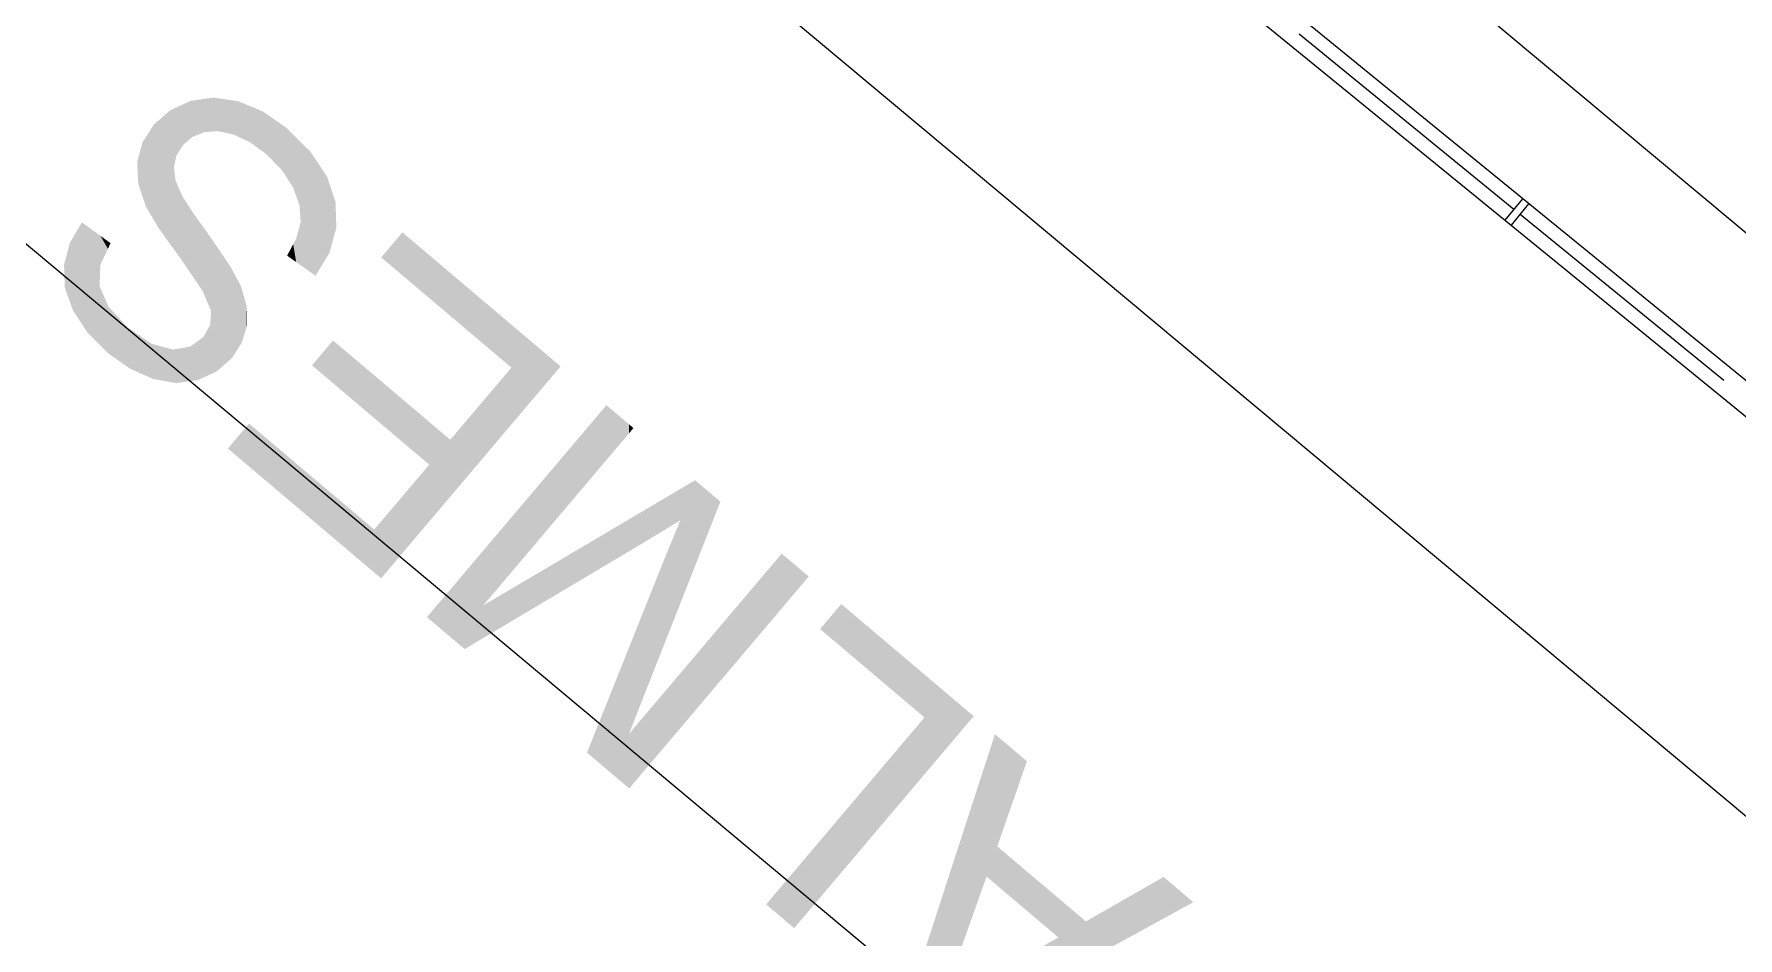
# Model space of a CAD drawing. Header units: inches. Extents: x 0.0008 to 0.0144, y 0.0003 to 0.0113.
# Drawn here: x 0.0115767 to 0.0118786, y 0.0056541 to 0.0058143 of the extents above; entities that cross this region are included whole.
import ezdxf

# ---------------------------------------------------------------- set-up
doc = ezdxf.new("R2010")
doc.units = ezdxf.units.IN
doc.header["$MEASUREMENT"] = 0
doc.linetypes.add('STRICHPUNKT', pattern=[25.4, 12.7, -6.35, 0, -6.35])
doc.layers.add('Standard', color=7, linetype='Continuous')

# ---------------------------------------------------------------- blocks, each defined once
blk = doc.blocks.new('*U515')
at = {"color": 7, "linetype": 'ByBlock'}
for points in [[(0.2983723, 0.1438591), (0.2983347, 0.144416), (0.2983723, 0.1445318)], [(0.2983723, 0.1438591), (0.2983723, 0.1445318), (0.2983827, 0.1438503)], [(0.2983347, 0.143891), (0.2983163, 0.1443594), (0.2983347, 0.144416)], [(0.2983347, 0.143891), (0.2983347, 0.144416), (0.2983723, 0.1438591)], [(0.2983163, 0.1438395), (0.2982105, 0.1440336), (0.2983163, 0.1443594)], [(0.2982105, 0.1435425), (0.2981577, 0.1438712), (0.2982105, 0.1440336)], [(0.2982105, 0.1435425), (0.2982105, 0.1440336), (0.2982105, 0.1440336)], [(0.2983827, 0.1438503), (0.2983827, 0.144027), (0.2985162, 0.1437373)], [(0.2981577, 0.1433996), (0.2981107, 0.1437265), (0.2981577, 0.1438712)], [(0.2985162, 0.1437373), (0.2985162, 0.1439139), (0.2986581, 0.1436171)], [(0.299131, 0.1437023), (0.2987816, 0.1436892), (0.299131, 0.1438893)], [(0.2981107, 0.143143), (0.2980909, 0.1436656), (0.2981107, 0.1437265)], [(0.2987816, 0.1435108), (0.2987816, 0.1436892), (0.299131, 0.1437023)], [(0.2980909, 0.1431321), (0.297955, 0.1432473), (0.2980909, 0.1436656)], [(0.2986581, 0.1434431), (0.2985162, 0.1435378), (0.2986581, 0.1436171)], [(0.2985162, 0.1433653), (0.2983827, 0.1434632), (0.2985162, 0.1435378)], [(0.2983827, 0.1432921), (0.2983723, 0.1434574), (0.2983827, 0.1434632)], [(0.2983163, 0.1432557), (0.2982105, 0.1433604), (0.2983163, 0.1434261)], [(0.2983347, 0.1432658), (0.2983163, 0.1434261), (0.2983347, 0.1434363)], [(0.2983723, 0.1432864), (0.2983347, 0.1434363), (0.2983723, 0.1434574)], [(0.2981577, 0.1431688), (0.2981107, 0.1432874), (0.2981577, 0.1433218)], [(0.2982105, 0.1431977), (0.2981577, 0.1433218), (0.2982105, 0.1433604)], [(0.2982105, 0.1431977), (0.2982105, 0.1433604), (0.2982105, 0.1433604)]]:
    blk.add_solid(points, dxfattribs=at)
at = {"color": 7, "linetype": 'ByBlock', "extrusion": (0, 0, -1)}
for points in [[(-0.2983827, 0.1438503), (-0.2983723, 0.1445318), (-0.2983827, 0.144523)], [(-0.2983827, 0.144027), (-0.2983827, 0.144523), (-0.2985162, 0.14441)], [(-0.2983163, 0.1438395), (-0.2983163, 0.1443594), (-0.2983347, 0.143891)], [(-0.2982105, 0.1435425), (-0.2982105, 0.1440336), (-0.2982105, 0.1435425)], [(-0.2982105, 0.1435425), (-0.2982105, 0.1440336), (-0.2983163, 0.1438395)], [(-0.2985162, 0.1437373), (-0.2983827, 0.144027), (-0.2985162, 0.1439139)], [(-0.2981577, 0.1433996), (-0.2981577, 0.1438712), (-0.2982105, 0.1435425)], [(-0.2986581, 0.1436171), (-0.2985162, 0.1439139), (-0.2986581, 0.1437938)], [(-0.299131, 0.1437023), (-0.299131, 0.1438893), (-0.299265, 0.1437758)], [(-0.2986581, 0.1434431), (-0.2986581, 0.1437938), (-0.2987816, 0.1435108)], [(-0.2987816, 0.1435108), (-0.2986581, 0.1437938), (-0.2987816, 0.1436892)], [(-0.2981107, 0.1432874), (-0.2981107, 0.1437265), (-0.2981577, 0.1433996)], [(-0.2980909, 0.1431321), (-0.2980909, 0.1436656), (-0.2981107, 0.143143)], [(-0.2985162, 0.1433653), (-0.2985162, 0.1435378), (-0.2986581, 0.1434431)], [(-0.2983827, 0.1432921), (-0.2983827, 0.1434632), (-0.2985162, 0.1433653)], [(-0.2983163, 0.1432557), (-0.2983163, 0.1434261), (-0.2983347, 0.1432658)], [(-0.2983347, 0.1432658), (-0.2983347, 0.1434363), (-0.2983723, 0.1432864)], [(-0.2983723, 0.1432864), (-0.2983723, 0.1434574), (-0.2983827, 0.1432921)], [(-0.2981577, 0.1431688), (-0.2981577, 0.1433218), (-0.2982105, 0.1431977)], [(-0.2982105, 0.1431977), (-0.2982105, 0.1433604), (-0.2982105, 0.1431977)], [(-0.2982105, 0.1431977), (-0.2982105, 0.1433604), (-0.2983163, 0.1432557)], [(-0.2981107, 0.143143), (-0.2981107, 0.1432874), (-0.2981577, 0.1431688)]]:
    blk.add_solid(points, dxfattribs=at)
blk = doc.blocks.new('*U516')
at = {"color": 7, "linetype": 'ByBlock'}
for points in [[(0.2976807, 0.1449243), (0.2975853, 0.145005), (0.2976807, 0.1451176)], [(0.2976807, 0.1449243), (0.2976807, 0.1451176), (0.2980551, 0.1446072)], [(0.2976807, 0.1439091), (0.2976807, 0.144165), (0.2980551, 0.1443512)], [(0.2976807, 0.1439091), (0.2975853, 0.1440525), (0.2976807, 0.144165)], [(0.2975853, 0.1437965), (0.2974688, 0.1439149), (0.2975853, 0.1440525)], [(0.2974688, 0.1436589), (0.2973426, 0.1437659), (0.2974688, 0.1439149)]]:
    blk.add_solid(points, dxfattribs=at)
at = {"color": 7, "linetype": 'ByBlock', "extrusion": (0, 0, -1)}
for points in [[(-0.2980551, 0.1446072), (-0.2976807, 0.1451176), (-0.2980551, 0.1448005)], [(-0.2980551, 0.1443512), (-0.2980551, 0.1448005), (-0.2982767, 0.1446128)], [(-0.2980551, 0.1443512), (-0.2976807, 0.144165), (-0.2980551, 0.1446072)], [(-0.2975853, 0.1437965), (-0.2975853, 0.1440525), (-0.2976807, 0.1439091)], [(-0.2974688, 0.1436589), (-0.2974688, 0.1439149), (-0.2975853, 0.1437965)]]:
    blk.add_solid(points, dxfattribs=at)
blk = doc.blocks.new('*U517')
at = {"color": 7, "linetype": 'ByBlock'}
for points in [[(0.296624, 0.1457659), (0.2965365, 0.1459092), (0.296624, 0.1460125)], [(0.2960694, 0.1451111), (0.2960694, 0.1453577), (0.2965365, 0.1456626)], [(0.296926, 0.1454759), (0.2968827, 0.1455918), (0.296926, 0.1456174)], [(0.2969566, 0.1454949), (0.296926, 0.1456174), (0.2969566, 0.1456355)], [(0.2970229, 0.1452892), (0.2969566, 0.1456355), (0.2970229, 0.1456747)], [(0.2968813, 0.1454482), (0.2967765, 0.1455291), (0.2968813, 0.145591)], [(0.2968827, 0.1454491), (0.2968813, 0.145591), (0.2968827, 0.1455918)], [(0.2967249, 0.1453544), (0.296624, 0.1454389), (0.2967249, 0.1454986)], [(0.2967265, 0.1453553), (0.2967249, 0.1454986), (0.2967265, 0.1454995)], [(0.2967456, 0.1453667), (0.2967265, 0.1454995), (0.2967456, 0.1455108)], [(0.2967765, 0.1453851), (0.2967456, 0.1455108), (0.2967765, 0.1455291)], [(0.2969566, 0.1451209), (0.296926, 0.1454204), (0.2969566, 0.1454949)], [(0.2965365, 0.1452423), (0.2960694, 0.1451111), (0.2965365, 0.1453872)], [(0.296624, 0.1452944), (0.2965365, 0.1453872), (0.296624, 0.1454389)], [(0.296926, 0.1450431), (0.2968827, 0.1453151), (0.296926, 0.1454204)], [(0.2960694, 0.1449645), (0.2959859, 0.1452591), (0.2960694, 0.1453577)], [(0.2968813, 0.1449295), (0.2967765, 0.1450494), (0.2968813, 0.1453115)], [(0.2968827, 0.1449331), (0.2968813, 0.1453115), (0.2968827, 0.1453151)], [(0.2959859, 0.1449148), (0.2958161, 0.1450586), (0.2959859, 0.1452591)], [(0.2960694, 0.1449645), (0.2960694, 0.1451111), (0.2965365, 0.1452423)], [(0.2971367, 0.1447721), (0.2971367, 0.1450187), (0.2974127, 0.1450979)], [(0.2967765, 0.1446635), (0.2967456, 0.144972), (0.2967765, 0.1450494)], [(0.2971367, 0.1447721), (0.2970229, 0.1448843), (0.2971367, 0.1450187)], [(0.2967249, 0.144289), (0.296624, 0.1446676), (0.2967249, 0.1449203)], [(0.2967265, 0.1445363), (0.2967249, 0.1449203), (0.2967265, 0.1449241)], [(0.2967456, 0.144585), (0.2967265, 0.1449241), (0.2967456, 0.144972)], [(0.2970229, 0.1446377), (0.2969566, 0.144806), (0.2970229, 0.1448843)], [(0.296926, 0.1445233), (0.2968827, 0.1447187), (0.296926, 0.1447699)], [(0.2969566, 0.1445594), (0.296926, 0.1447699), (0.2969566, 0.144806)], [(0.2968813, 0.1444705), (0.2967765, 0.1445934), (0.2968813, 0.1447171)], [(0.2968827, 0.1444721), (0.2968813, 0.1447171), (0.2968827, 0.1447187)], [(0.296624, 0.1443745), (0.2965365, 0.1444486), (0.296624, 0.1446676)], [(0.296624, 0.1443745), (0.296624, 0.1446676), (0.2967249, 0.144289)], [(0.2967265, 0.1442877), (0.2967249, 0.1445325), (0.2967265, 0.1445343)], [(0.2967456, 0.1443103), (0.2967265, 0.1445343), (0.2967456, 0.1445569)], [(0.2967765, 0.1443468), (0.2967456, 0.1445569), (0.2967765, 0.1445934)], [(0.2967249, 0.144289), (0.2967249, 0.1445325), (0.2967265, 0.1442877)]]:
    blk.add_solid(points, dxfattribs=at)
at = {"color": 7, "linetype": 'ByBlock', "extrusion": (0, 0, -1)}
for points in [[(-0.296624, 0.1457659), (-0.296624, 0.1460125), (-0.2967249, 0.1458851)], [(-0.2967249, 0.1458851), (-0.296624, 0.1460125), (-0.2967249, 0.145927)], [(-0.2967249, 0.1458851), (-0.2967249, 0.145927), (-0.2967265, 0.1458869)], [(-0.2967265, 0.1458869), (-0.2967249, 0.145927), (-0.2967265, 0.1459257)], [(-0.2967265, 0.1458869), (-0.2967265, 0.1459257), (-0.2967456, 0.1459095)], [(-0.2965365, 0.1456626), (-0.2960694, 0.1453577), (-0.2965365, 0.1459092)], [(-0.2965365, 0.1456626), (-0.2965365, 0.1459092), (-0.296624, 0.1457659)], [(-0.296926, 0.1454759), (-0.296926, 0.1456174), (-0.2969566, 0.1454949)], [(-0.2969566, 0.1451209), (-0.2969566, 0.1456355), (-0.2970229, 0.1452892)], [(-0.2970229, 0.1452892), (-0.2970229, 0.1456747), (-0.2971367, 0.1455783)], [(-0.2968813, 0.1454482), (-0.2968813, 0.145591), (-0.2968827, 0.1454491)], [(-0.2968827, 0.1454491), (-0.2968827, 0.1455918), (-0.296926, 0.1454759)], [(-0.2967249, 0.1453544), (-0.2967249, 0.1454986), (-0.2967265, 0.1453553)], [(-0.2967265, 0.1453553), (-0.2967265, 0.1454995), (-0.2967456, 0.1453667)], [(-0.2967456, 0.1453667), (-0.2967456, 0.1455108), (-0.2967765, 0.1453851)], [(-0.2967765, 0.1453851), (-0.2967765, 0.1455291), (-0.2968813, 0.1454482)], [(-0.2965365, 0.1452423), (-0.2965365, 0.1453872), (-0.296624, 0.1452944)], [(-0.296624, 0.1452944), (-0.296624, 0.1454389), (-0.2967249, 0.1453544)], [(-0.296926, 0.1450431), (-0.296926, 0.1454204), (-0.2969566, 0.1451209)], [(-0.2968813, 0.1449295), (-0.2968813, 0.1453115), (-0.2968827, 0.1449331)], [(-0.2968827, 0.1449331), (-0.2968827, 0.1453151), (-0.296926, 0.1450431)], [(-0.2974127, 0.1450979), (-0.2971367, 0.1450187), (-0.2974127, 0.1453446)], [(-0.2974127, 0.1450979), (-0.2974127, 0.1453446), (-0.2975343, 0.1452416)], [(-0.2959859, 0.1449148), (-0.2959859, 0.1452591), (-0.2960694, 0.1449645)], [(-0.2967765, 0.1446635), (-0.2967765, 0.1450494), (-0.2968813, 0.1449295)], [(-0.2967249, 0.1445325), (-0.2967249, 0.1449203), (-0.2967265, 0.1445363)], [(-0.2967265, 0.1445363), (-0.2967265, 0.1449241), (-0.2967456, 0.144585)], [(-0.2967456, 0.144585), (-0.2967456, 0.144972), (-0.2967765, 0.1446635)], [(-0.2970229, 0.1446377), (-0.2970229, 0.1448843), (-0.2971367, 0.1447721)], [(-0.296926, 0.1445233), (-0.296926, 0.1447699), (-0.2969566, 0.1445594)], [(-0.2969566, 0.1445594), (-0.2969566, 0.144806), (-0.2970229, 0.1446377)], [(-0.2968813, 0.1444705), (-0.2968813, 0.1447171), (-0.2968827, 0.1444721)], [(-0.2968827, 0.1444721), (-0.2968827, 0.1447187), (-0.296926, 0.1445233)], [(-0.2967265, 0.1442877), (-0.2967265, 0.1445343), (-0.2967456, 0.1443103)], [(-0.2967456, 0.1443103), (-0.2967456, 0.1445569), (-0.2967765, 0.1443468)], [(-0.2967765, 0.1443468), (-0.2967765, 0.1445934), (-0.2968813, 0.1444705)]]:
    blk.add_solid(points, dxfattribs=at)
blk = doc.blocks.new('*U518')
at = {"color": 7, "linetype": 'ByBlock'}
for points in [[(0.2957058, 0.1465968), (0.2956105, 0.1466775), (0.2957058, 0.1467901)], [(0.2957058, 0.1465968), (0.2957058, 0.1467901), (0.2958265, 0.1464946)], [(0.2958265, 0.1464946), (0.2958265, 0.1466879), (0.2959212, 0.1464144)], [(0.2959212, 0.1464144), (0.2959212, 0.1466077), (0.2961962, 0.1461815)], [(0.2953936, 0.1461116), (0.2952988, 0.1461918), (0.2953936, 0.1463038)], [(0.2953936, 0.1461116), (0.2953936, 0.1463038), (0.295579, 0.1459545)], [(0.295579, 0.1459545), (0.295579, 0.1461467), (0.2956099, 0.1459284)], [(0.2956099, 0.1459284), (0.2956099, 0.1461206), (0.2956105, 0.1459279)], [(0.2956105, 0.1459279), (0.2956105, 0.1461201), (0.2957058, 0.1458471)], [(0.2957058, 0.1458471), (0.2957058, 0.1460393), (0.2958265, 0.145745)], [(0.2950156, 0.1457366), (0.2949202, 0.1458174), (0.2950156, 0.1459299)], [(0.2950156, 0.1457366), (0.2950156, 0.1459299), (0.2952988, 0.1454968)], [(0.2959212, 0.1456009), (0.2959212, 0.1458569), (0.2961962, 0.1459256)], [(0.2952988, 0.1454968), (0.2952988, 0.14569), (0.2953936, 0.1454165)], [(0.2958265, 0.145489), (0.2957058, 0.1456025), (0.2958265, 0.145745)], [(0.2953936, 0.1454165), (0.2953936, 0.1456098), (0.295579, 0.1452595)], [(0.2957058, 0.1453466), (0.2956105, 0.14549), (0.2957058, 0.1456025)], [(0.2956099, 0.1452333), (0.295579, 0.1454528), (0.2956099, 0.1454892)], [(0.2956105, 0.145234), (0.2956099, 0.1454892), (0.2956105, 0.14549)], [(0.295579, 0.1452595), (0.295579, 0.1454528), (0.2956099, 0.1452333)]]:
    blk.add_solid(points, dxfattribs=at)
at = {"color": 7, "linetype": 'ByBlock', "extrusion": (0, 0, -1)}
for points in [[(-0.2958265, 0.1464946), (-0.2957058, 0.1467901), (-0.2958265, 0.1466879)], [(-0.2959212, 0.1464144), (-0.2958265, 0.1466879), (-0.2959212, 0.1466077)], [(-0.2961962, 0.1461815), (-0.2959212, 0.1466077), (-0.2961962, 0.1463748)], [(-0.2961962, 0.1459256), (-0.2961962, 0.1463748), (-0.2964177, 0.1461872)], [(-0.295579, 0.1459545), (-0.2953936, 0.1463038), (-0.295579, 0.1461467)], [(-0.2956099, 0.1459284), (-0.295579, 0.1461467), (-0.2956099, 0.1461206)], [(-0.2961962, 0.1459256), (-0.2959212, 0.1458569), (-0.2961962, 0.1461815)], [(-0.2956105, 0.1459279), (-0.2956099, 0.1461206), (-0.2956105, 0.1461201)], [(-0.2957058, 0.1458471), (-0.2956105, 0.1461201), (-0.2957058, 0.1460393)], [(-0.2958265, 0.145745), (-0.2957058, 0.1460393), (-0.2958265, 0.1459372)], [(-0.2952988, 0.1454968), (-0.2950156, 0.1459299), (-0.2952988, 0.14569)], [(-0.2958265, 0.145489), (-0.2958265, 0.1459372), (-0.2959212, 0.1456009)], [(-0.2959212, 0.1456009), (-0.2958265, 0.1459372), (-0.2959212, 0.1458569)], [(-0.2953936, 0.1454165), (-0.2952988, 0.14569), (-0.2953936, 0.1456098)], [(-0.295579, 0.1452595), (-0.2953936, 0.1456098), (-0.295579, 0.1454528)], [(-0.2957058, 0.1453466), (-0.2957058, 0.1456025), (-0.2958265, 0.145489)], [(-0.2956099, 0.1452333), (-0.2956099, 0.1454892), (-0.2956105, 0.145234)], [(-0.2956105, 0.145234), (-0.2956105, 0.14549), (-0.2957058, 0.1453466)]]:
    blk.add_solid(points, dxfattribs=at)
blk = doc.blocks.new('*U519')
at = {"color": 7, "linetype": 'ByBlock'}
for points in [[(0.2947509, 0.1472115), (0.2947176, 0.1473659), (0.2947509, 0.1473813)], [(0.2947523, 0.1472127), (0.2947509, 0.1473813), (0.2947523, 0.147382)], [(0.2947597, 0.1472192), (0.2947523, 0.147382), (0.2947597, 0.147383)], [(0.2947611, 0.1472198), (0.2947597, 0.147383), (0.2947611, 0.1473832)], [(0.2947839, 0.147229), (0.2947611, 0.1473832), (0.2947839, 0.1473864)], [(0.2948077, 0.1472387), (0.2947839, 0.1473864), (0.2948077, 0.1473898)], [(0.2948102, 0.1472397), (0.2948077, 0.1473898), (0.2948102, 0.1473901)], [(0.2948142, 0.1472413), (0.2948102, 0.1473901), (0.2948142, 0.1473907)], [(0.2948409, 0.1472432), (0.2948142, 0.1473907), (0.2948409, 0.1473945)], [(0.2948448, 0.1472435), (0.2948409, 0.1473945), (0.2948448, 0.147395)], [(0.294846, 0.1472436), (0.2948448, 0.147395), (0.294846, 0.1473952)], [(0.2948565, 0.1472443), (0.294846, 0.1473952), (0.2948565, 0.1473967)], [(0.2948761, 0.1472457), (0.2948761, 0.1473938), (0.2949316, 0.1472335)], [(0.2949316, 0.1472335), (0.2949316, 0.1473855), (0.294939, 0.1472319)], [(0.294939, 0.1472319), (0.294939, 0.1473845), (0.2949458, 0.1472304)], [(0.2949458, 0.1472304), (0.2949458, 0.1473834), (0.2949666, 0.1472206)], [(0.2949666, 0.1472206), (0.2949666, 0.1473804), (0.2949795, 0.1472146)], [(0.2949795, 0.1472146), (0.2949795, 0.1473751), (0.2949835, 0.1472127)], [(0.2949835, 0.1472127), (0.2949835, 0.1473734), (0.2950053, 0.1472025)], [(0.29461, 0.1468074), (0.294587, 0.1472751), (0.29461, 0.1472952)], [(0.2946609, 0.1467367), (0.29461, 0.1472952), (0.2946609, 0.1473398)], [(0.29461, 0.1468074), (0.29461, 0.1472952), (0.2946609, 0.1467367)], [(0.2946729, 0.1467201), (0.2946609, 0.1473398), (0.2946729, 0.1473453)], [(0.2946609, 0.1467367), (0.2946609, 0.1473398), (0.2946729, 0.1467201)], [(0.2946774, 0.1467138), (0.2946729, 0.1473453), (0.2946774, 0.1473474)], [(0.2946729, 0.1467201), (0.2946729, 0.1473453), (0.2946774, 0.1467138)], [(0.2946853, 0.1471212), (0.2946774, 0.1473474), (0.2946853, 0.1473511)], [(0.294687, 0.1471292), (0.2946853, 0.1473511), (0.294687, 0.1473518)], [(0.2946881, 0.1471347), (0.294687, 0.1473518), (0.2946881, 0.1473523)], [(0.2947127, 0.1471745), (0.2946881, 0.1473523), (0.2947127, 0.1473637)], [(0.2947154, 0.1471789), (0.2947127, 0.1473637), (0.2947154, 0.147365)], [(0.2947176, 0.1471823), (0.2947154, 0.147365), (0.2947176, 0.1473659)], [(0.2950053, 0.1472025), (0.2950053, 0.1473645), (0.2950067, 0.1472018)], [(0.2950067, 0.1472018), (0.2950067, 0.1473639), (0.2950195, 0.1471958)], [(0.2950195, 0.1471958), (0.2950195, 0.1473586), (0.295077, 0.1471543)], [(0.295077, 0.1471543), (0.295077, 0.147335), (0.2950915, 0.1471439)], [(0.2950915, 0.1471439), (0.2950915, 0.1473248), (0.2951628, 0.1470711)], [(0.2945523, 0.1469043), (0.2945356, 0.1471945), (0.2945523, 0.1472206)], [(0.2945774, 0.1468621), (0.2945523, 0.1472206), (0.2945774, 0.1472601)], [(0.2945523, 0.1469043), (0.2945523, 0.1472206), (0.2945774, 0.1468621)], [(0.2945831, 0.1468525), (0.2945774, 0.1472601), (0.2945831, 0.1472691)], [(0.2945774, 0.1468621), (0.2945774, 0.1472601), (0.2945831, 0.1468525)], [(0.294587, 0.146846), (0.2945831, 0.1472691), (0.294587, 0.1472751)], [(0.2945831, 0.1468525), (0.2945831, 0.1472691), (0.294587, 0.146846)], [(0.294587, 0.146846), (0.294587, 0.1472751), (0.29461, 0.1468074)], [(0.2951628, 0.1470711), (0.2951628, 0.147275), (0.2951815, 0.1470424)], [(0.2951815, 0.1470424), (0.2951815, 0.147262), (0.295187, 0.1470339)], [(0.295187, 0.1470339), (0.295187, 0.1472566), (0.2952142, 0.1469919)], [(0.2952142, 0.1469919), (0.2952142, 0.1472297), (0.2952277, 0.1469533)], [(0.2945356, 0.146954), (0.2945171, 0.1471251), (0.2945356, 0.1471945)], [(0.2945356, 0.146954), (0.2945356, 0.1471945), (0.2945523, 0.1469043)], [(0.2952277, 0.1469533), (0.2952277, 0.1472164), (0.2952427, 0.1469107)], [(0.2952427, 0.1469107), (0.2952427, 0.1472017), (0.2952478, 0.1468362)], [(0.2952478, 0.1466423), (0.2952478, 0.1471966), (0.2952929, 0.1466104)], [(0.2952929, 0.1466104), (0.2952929, 0.1471521), (0.2953148, 0.1465949)], [(0.2945171, 0.1470092), (0.2945121, 0.147106), (0.2945171, 0.1471251)], [(0.2945171, 0.1470092), (0.2945171, 0.1471251), (0.2945356, 0.146954)], [(0.2946774, 0.1467138), (0.2946774, 0.1470823), (0.2946853, 0.1467027)], [(0.2946853, 0.1467027), (0.2946853, 0.1470218), (0.294687, 0.1467005)], [(0.294687, 0.1467005), (0.294687, 0.147018), (0.2946881, 0.1466989)], [(0.2946881, 0.1466989), (0.2946881, 0.1470155), (0.2947127, 0.1466647)], [(0.2947127, 0.1466647), (0.2947127, 0.1469591), (0.2947154, 0.1466607)], [(0.2947154, 0.1466607), (0.2947154, 0.1469529), (0.2947176, 0.1466576)], [(0.2947176, 0.1466576), (0.2947176, 0.1469496), (0.2947509, 0.1466086)], [(0.2942634, 0.1463773), (0.2942232, 0.1467667), (0.2942634, 0.146835)], [(0.2942634, 0.1463773), (0.2942634, 0.146835), (0.2942883, 0.1463392)], [(0.2947509, 0.1466086), (0.2947509, 0.1468977), (0.2947523, 0.1466065)], [(0.2947523, 0.1466065), (0.2947523, 0.1468954), (0.2947597, 0.1465956)], [(0.2947597, 0.1465956), (0.2947597, 0.1468839), (0.2947611, 0.1465936)], [(0.2947611, 0.1465936), (0.2947611, 0.1468817), (0.2947839, 0.14656)], [(0.2947839, 0.14656), (0.2947839, 0.1468498), (0.2948077, 0.1465251)], [(0.2952478, 0.1466423), (0.2952427, 0.1468173), (0.2952478, 0.1468362)], [(0.2942232, 0.1464391), (0.2942099, 0.1467441), (0.2942232, 0.1467667)], [(0.2942232, 0.1464391), (0.2942232, 0.1467667), (0.2942634, 0.1463773)], [(0.2942883, 0.1463392), (0.2942883, 0.146817), (0.2943429, 0.1462844)], [(0.2948077, 0.1465251), (0.2948077, 0.1468166), (0.2948102, 0.1465189)], [(0.2948102, 0.1465189), (0.2948102, 0.146813), (0.2948142, 0.1465093)], [(0.2948142, 0.1465093), (0.2948142, 0.1468074), (0.2948409, 0.1464449)], [(0.2948409, 0.1464449), (0.2948409, 0.1467701), (0.2948448, 0.1464355)], [(0.2952277, 0.1466565), (0.2952142, 0.1467369), (0.2952277, 0.1467625)], [(0.2952427, 0.146646), (0.2952277, 0.1467625), (0.2952427, 0.1468173)], [(0.2952277, 0.1466565), (0.2952277, 0.1467625), (0.2952427, 0.146646)], [(0.2952427, 0.146646), (0.2952427, 0.1468173), (0.2952478, 0.1466423)], [(0.2942099, 0.146476), (0.2941862, 0.1466564), (0.2942099, 0.1467441)], [(0.2942099, 0.146476), (0.2942099, 0.1467441), (0.2942232, 0.1464391)], [(0.2952142, 0.1466661), (0.295187, 0.1466854), (0.2952142, 0.1467369)], [(0.2952142, 0.1466661), (0.2952142, 0.1467369), (0.2952277, 0.1466565)], [(0.2941862, 0.146542), (0.2941831, 0.1466451), (0.2941862, 0.1466564)], [(0.2941862, 0.146542), (0.2941862, 0.1466564), (0.2942099, 0.146476)], [(0.2943429, 0.1462844), (0.2943429, 0.1465488), (0.2943465, 0.1462808)], [(0.2943465, 0.1462808), (0.2943465, 0.1465403), (0.2943806, 0.1462465)], [(0.2943806, 0.1462465), (0.2943806, 0.1464614), (0.2943833, 0.1462446)], [(0.2943833, 0.1462446), (0.2943833, 0.1464553), (0.2943924, 0.1462383)], [(0.2943924, 0.1462383), (0.2943924, 0.1464455), (0.2944698, 0.146184)], [(0.2948448, 0.1461527), (0.2948409, 0.1463741), (0.2948448, 0.1464355)], [(0.2944698, 0.146184), (0.2944698, 0.1463621), (0.2944795, 0.1461772)], [(0.2944795, 0.1461772), (0.2944795, 0.1463555), (0.2945121, 0.1461626)], [(0.2945121, 0.1461626), (0.2945121, 0.1463333), (0.2945171, 0.1461603)], [(0.2945171, 0.1461603), (0.2945171, 0.1463298), (0.2945356, 0.146152)], [(0.2945356, 0.146152), (0.2945356, 0.1463172), (0.2945523, 0.1461446)], [(0.2945523, 0.1461446), (0.2945523, 0.1463058), (0.2945774, 0.1461333)], [(0.2947839, 0.146125), (0.2947611, 0.1462834), (0.2947839, 0.1463002)], [(0.2948077, 0.1461358), (0.2947839, 0.1463002), (0.2948077, 0.1463176)], [(0.2948102, 0.146137), (0.2948077, 0.1463176), (0.2948102, 0.1463195)], [(0.2948142, 0.1461388), (0.2948102, 0.1463195), (0.2948142, 0.1463266)], [(0.2948409, 0.1461509), (0.2948142, 0.1463266), (0.2948409, 0.1463741)], [(0.2945774, 0.1461333), (0.2945774, 0.1462887), (0.2945831, 0.1461307)], [(0.2945831, 0.1461307), (0.2945831, 0.1462871), (0.294587, 0.14613)], [(0.294587, 0.14613), (0.294587, 0.1462861), (0.29461, 0.1461259)], [(0.29461, 0.1461259), (0.29461, 0.1462798), (0.2946609, 0.1461168)], [(0.2946609, 0.1461168), (0.2946609, 0.146266), (0.2946729, 0.1461146)], [(0.2946774, 0.1461138), (0.2946729, 0.1462627), (0.2946774, 0.1462635)], [(0.2946729, 0.1461146), (0.2946729, 0.1462627), (0.2946774, 0.1461138)], [(0.2946853, 0.1461124), (0.2946774, 0.1462635), (0.2946853, 0.1462648)], [(0.2946774, 0.1461138), (0.2946774, 0.1462635), (0.2946853, 0.1461124)], [(0.294687, 0.1461121), (0.2946853, 0.1462648), (0.294687, 0.1462651)], [(0.2946853, 0.1461124), (0.2946853, 0.1462648), (0.294687, 0.1461121)], [(0.2946881, 0.1461122), (0.294687, 0.1462651), (0.2946881, 0.1462653)], [(0.2947127, 0.1461155), (0.2946881, 0.1462653), (0.2947127, 0.1462694)], [(0.2947154, 0.1461159), (0.2947127, 0.1462694), (0.2947154, 0.1462699)], [(0.2947176, 0.1461162), (0.2947154, 0.1462699), (0.2947176, 0.1462703)], [(0.2947509, 0.1461206), (0.2947176, 0.1462703), (0.2947509, 0.1462759)], [(0.2947523, 0.1461208), (0.2947509, 0.1462759), (0.2947523, 0.1462769)], [(0.2947597, 0.1461218), (0.2947523, 0.1462769), (0.2947597, 0.1462824)], [(0.2947611, 0.146122), (0.2947597, 0.1462824), (0.2947611, 0.1462834)]]:
    blk.add_solid(points, dxfattribs=at)
at = {"color": 7, "linetype": 'ByBlock', "extrusion": (0, 0, -1)}
for points in [[(-0.2947509, 0.1472115), (-0.2947509, 0.1473813), (-0.2947523, 0.1472127)], [(-0.2947523, 0.1472127), (-0.2947523, 0.147382), (-0.2947597, 0.1472192)], [(-0.2947597, 0.1472192), (-0.2947597, 0.147383), (-0.2947611, 0.1472198)], [(-0.2947611, 0.1472198), (-0.2947611, 0.1473832), (-0.2947839, 0.147229)], [(-0.2947839, 0.147229), (-0.2947839, 0.1473864), (-0.2948077, 0.1472387)], [(-0.2948077, 0.1472387), (-0.2948077, 0.1473898), (-0.2948102, 0.1472397)], [(-0.2948102, 0.1472397), (-0.2948102, 0.1473901), (-0.2948142, 0.1472413)], [(-0.2948142, 0.1472413), (-0.2948142, 0.1473907), (-0.2948409, 0.1472432)], [(-0.2948409, 0.1472432), (-0.2948409, 0.1473945), (-0.2948448, 0.1472435)], [(-0.2948448, 0.1472435), (-0.2948448, 0.147395), (-0.294846, 0.1472436)], [(-0.294846, 0.1472436), (-0.294846, 0.1473952), (-0.2948565, 0.1472443)], [(-0.2948565, 0.1472443), (-0.2948565, 0.1473967), (-0.2948697, 0.1472453)], [(-0.2948697, 0.1472453), (-0.2948565, 0.1473967), (-0.2948697, 0.1473947)], [(-0.2948697, 0.1472453), (-0.2948697, 0.1473947), (-0.2948761, 0.1472457)], [(-0.2948761, 0.1472457), (-0.2948697, 0.1473947), (-0.2948761, 0.1473938)], [(-0.2949316, 0.1472335), (-0.2948761, 0.1473938), (-0.2949316, 0.1473855)], [(-0.294939, 0.1472319), (-0.2949316, 0.1473855), (-0.294939, 0.1473845)], [(-0.2949458, 0.1472304), (-0.294939, 0.1473845), (-0.2949458, 0.1473834)], [(-0.2949666, 0.1472206), (-0.2949458, 0.1473834), (-0.2949666, 0.1473804)], [(-0.2949795, 0.1472146), (-0.2949666, 0.1473804), (-0.2949795, 0.1473751)], [(-0.2949835, 0.1472127), (-0.2949795, 0.1473751), (-0.2949835, 0.1473734)], [(-0.2950053, 0.1472025), (-0.2949835, 0.1473734), (-0.2950053, 0.1473645)], [(-0.2946774, 0.1470823), (-0.2946774, 0.1473474), (-0.2946853, 0.1471212)], [(-0.2946853, 0.1471212), (-0.2946853, 0.1473511), (-0.294687, 0.1471292)], [(-0.294687, 0.1471292), (-0.294687, 0.1473518), (-0.2946881, 0.1471347)], [(-0.2946881, 0.1471347), (-0.2946881, 0.1473523), (-0.2947127, 0.1471745)], [(-0.2947127, 0.1471745), (-0.2947127, 0.1473637), (-0.2947154, 0.1471789)], [(-0.2947154, 0.1471789), (-0.2947154, 0.147365), (-0.2947176, 0.1471823)], [(-0.2947176, 0.1471823), (-0.2947176, 0.1473659), (-0.2947509, 0.1472115)], [(-0.2950067, 0.1472018), (-0.2950053, 0.1473645), (-0.2950067, 0.1473639)], [(-0.2950195, 0.1471958), (-0.2950067, 0.1473639), (-0.2950195, 0.1473586)], [(-0.295077, 0.1471543), (-0.2950195, 0.1473586), (-0.295077, 0.147335)], [(-0.2950915, 0.1471439), (-0.295077, 0.147335), (-0.2950915, 0.1473248)], [(-0.2951628, 0.1470711), (-0.2950915, 0.1473248), (-0.2951628, 0.147275)], [(-0.2951815, 0.1470424), (-0.2951628, 0.147275), (-0.2951815, 0.147262)], [(-0.295187, 0.1470339), (-0.2951815, 0.147262), (-0.295187, 0.1472566)], [(-0.2952142, 0.1469919), (-0.295187, 0.1472566), (-0.2952142, 0.1472297)], [(-0.2952277, 0.1469533), (-0.2952142, 0.1472297), (-0.2952277, 0.1472164)], [(-0.2952427, 0.1469107), (-0.2952277, 0.1472164), (-0.2952427, 0.1472017)], [(-0.2952478, 0.1468362), (-0.2952427, 0.1472017), (-0.2952478, 0.1471966)], [(-0.2952929, 0.1466104), (-0.2952478, 0.1471966), (-0.2952929, 0.1471521)], [(-0.2953148, 0.1465949), (-0.2952929, 0.1471521), (-0.2953148, 0.147119)], [(-0.2946853, 0.1467027), (-0.2946774, 0.1470823), (-0.2946853, 0.1470218)], [(-0.2953148, 0.1465949), (-0.2953148, 0.147119), (-0.2953669, 0.1466806)], [(-0.2953669, 0.1466806), (-0.2953148, 0.147119), (-0.2953669, 0.1470403)], [(-0.294687, 0.1467005), (-0.2946853, 0.1470218), (-0.294687, 0.147018)], [(-0.2946881, 0.1466989), (-0.294687, 0.147018), (-0.2946881, 0.1470155)], [(-0.2947127, 0.1466647), (-0.2946881, 0.1470155), (-0.2947127, 0.1469591)], [(-0.2953669, 0.1466806), (-0.2953669, 0.1470403), (-0.2953771, 0.1466975)], [(-0.2953771, 0.1466975), (-0.2953669, 0.1470403), (-0.2953771, 0.1470096)], [(-0.2953771, 0.1466975), (-0.2953771, 0.1470096), (-0.2954048, 0.146798)], [(-0.2954048, 0.146798), (-0.2953771, 0.1470096), (-0.2954048, 0.1469265)], [(-0.2947154, 0.1466607), (-0.2947127, 0.1469591), (-0.2947154, 0.1469529)], [(-0.2947176, 0.1466576), (-0.2947154, 0.1469529), (-0.2947176, 0.1469496)], [(-0.2947509, 0.1466086), (-0.2947176, 0.1469496), (-0.2947509, 0.1468977)], [(-0.2954048, 0.146798), (-0.2954048, 0.1469265), (-0.2954084, 0.1468108)], [(-0.2942883, 0.1463392), (-0.2942634, 0.146835), (-0.2942883, 0.146817)], [(-0.2947523, 0.1466065), (-0.2947509, 0.1468977), (-0.2947523, 0.1468954)], [(-0.2947597, 0.1465956), (-0.2947523, 0.1468954), (-0.2947597, 0.1468839)], [(-0.2947611, 0.1465936), (-0.2947597, 0.1468839), (-0.2947611, 0.1468817)], [(-0.2947839, 0.14656), (-0.2947611, 0.1468817), (-0.2947839, 0.1468498)], [(-0.2948077, 0.1465251), (-0.2947839, 0.1468498), (-0.2948077, 0.1468166)], [(-0.2943429, 0.1462844), (-0.2942883, 0.146817), (-0.2943429, 0.1467775)], [(-0.2943429, 0.1465488), (-0.2943429, 0.1467775), (-0.2943465, 0.146644)], [(-0.2943465, 0.146644), (-0.2943429, 0.1467775), (-0.2943465, 0.1467748)], [(-0.2943465, 0.146644), (-0.2943465, 0.1467748), (-0.2943806, 0.1467167)], [(-0.2943806, 0.1467167), (-0.2943465, 0.1467748), (-0.2943806, 0.1467501)], [(-0.2948102, 0.1465189), (-0.2948077, 0.1468166), (-0.2948102, 0.146813)], [(-0.2948142, 0.1465093), (-0.2948102, 0.146813), (-0.2948142, 0.1468074)], [(-0.2948409, 0.1464449), (-0.2948142, 0.1468074), (-0.2948409, 0.1467701)], [(-0.2948448, 0.1464355), (-0.2948409, 0.1467701), (-0.2948448, 0.1467646)], [(-0.2948448, 0.1461527), (-0.2948448, 0.1467646), (-0.294846, 0.1461533)], [(-0.294846, 0.1461533), (-0.2948448, 0.1467646), (-0.294846, 0.1467628)], [(-0.294846, 0.1461533), (-0.294846, 0.1467628), (-0.2948565, 0.146158)], [(-0.2948565, 0.146158), (-0.294846, 0.1467628), (-0.2948565, 0.1467475)], [(-0.2943806, 0.1467167), (-0.2943806, 0.1467501), (-0.2943833, 0.1467223)], [(-0.2943833, 0.1467223), (-0.2943806, 0.1467501), (-0.2943833, 0.1467482)], [(-0.2943833, 0.1467223), (-0.2943833, 0.1467482), (-0.2943924, 0.1467416)], [(-0.2948565, 0.146158), (-0.2948565, 0.1467475), (-0.2948697, 0.1461641)], [(-0.2948697, 0.1461641), (-0.2948565, 0.1467475), (-0.2948697, 0.1467281)], [(-0.2948697, 0.1461641), (-0.2948697, 0.1467281), (-0.2948761, 0.1461697)], [(-0.2948761, 0.1461697), (-0.2948697, 0.1467281), (-0.2948761, 0.1467186)], [(-0.2948761, 0.1461697), (-0.2948761, 0.1467186), (-0.2949316, 0.1462184)], [(-0.2949316, 0.1462184), (-0.2948761, 0.1467186), (-0.2949316, 0.1466369)], [(-0.2949316, 0.1462184), (-0.2949316, 0.1466369), (-0.294939, 0.1462249)], [(-0.294939, 0.1462249), (-0.2949316, 0.1466369), (-0.294939, 0.146623)], [(-0.294939, 0.1462249), (-0.294939, 0.146623), (-0.2949458, 0.1462356)], [(-0.2949458, 0.1462356), (-0.294939, 0.146623), (-0.2949458, 0.1466103)], [(-0.2949458, 0.1462356), (-0.2949458, 0.1466103), (-0.2949666, 0.1462682)], [(-0.2949666, 0.1462682), (-0.2949458, 0.1466103), (-0.2949666, 0.1465713)], [(-0.2943465, 0.1462808), (-0.2943429, 0.1465488), (-0.2943465, 0.1465403)], [(-0.2943806, 0.1462465), (-0.2943465, 0.1465403), (-0.2943806, 0.1464614)], [(-0.2949666, 0.1462682), (-0.2949666, 0.1465713), (-0.2949795, 0.1462884)], [(-0.2949795, 0.1462884), (-0.2949666, 0.1465713), (-0.2949795, 0.1465471)], [(-0.2949795, 0.1462884), (-0.2949795, 0.1465471), (-0.2949835, 0.1462945)], [(-0.2949835, 0.1462945), (-0.2949795, 0.1465471), (-0.2949835, 0.1465332)], [(-0.2949835, 0.1462945), (-0.2949835, 0.1465332), (-0.2950053, 0.146367)], [(-0.2950053, 0.146367), (-0.2949835, 0.1465332), (-0.2950053, 0.146456)], [(-0.2943833, 0.1462446), (-0.2943806, 0.1464614), (-0.2943833, 0.1464553)], [(-0.2943924, 0.1462383), (-0.2943833, 0.1464553), (-0.2943924, 0.1464455)], [(-0.2950053, 0.146367), (-0.2950053, 0.146456), (-0.2950067, 0.146372)], [(-0.2944698, 0.146184), (-0.2943924, 0.1464455), (-0.2944698, 0.1463621)], [(-0.2944795, 0.1461772), (-0.2944698, 0.1463621), (-0.2944795, 0.1463555)], [(-0.2945121, 0.1461626), (-0.2944795, 0.1463555), (-0.2945121, 0.1463333)], [(-0.2945171, 0.1461603), (-0.2945121, 0.1463333), (-0.2945171, 0.1463298)], [(-0.2945356, 0.146152), (-0.2945171, 0.1463298), (-0.2945356, 0.1463172)], [(-0.2945523, 0.1461446), (-0.2945356, 0.1463172), (-0.2945523, 0.1463058)], [(-0.2945774, 0.1461333), (-0.2945523, 0.1463058), (-0.2945774, 0.1462887)], [(-0.2947839, 0.146125), (-0.2947839, 0.1463002), (-0.2948077, 0.1461358)], [(-0.2948077, 0.1461358), (-0.2948077, 0.1463176), (-0.2948102, 0.146137)], [(-0.2948102, 0.146137), (-0.2948102, 0.1463195), (-0.2948142, 0.1461388)], [(-0.2948142, 0.1461388), (-0.2948142, 0.1463266), (-0.2948409, 0.1461509)], [(-0.2948409, 0.1461509), (-0.2948409, 0.1463741), (-0.2948448, 0.1461527)], [(-0.2945831, 0.1461307), (-0.2945774, 0.1462887), (-0.2945831, 0.1462871)], [(-0.294587, 0.14613), (-0.2945831, 0.1462871), (-0.294587, 0.1462861)], [(-0.29461, 0.1461259), (-0.294587, 0.1462861), (-0.29461, 0.1462798)], [(-0.2946609, 0.1461168), (-0.29461, 0.1462798), (-0.2946609, 0.146266)], [(-0.2946729, 0.1461146), (-0.2946609, 0.146266), (-0.2946729, 0.1462627)], [(-0.294687, 0.1461121), (-0.294687, 0.1462651), (-0.2946881, 0.1461122)], [(-0.2946881, 0.1461122), (-0.2946881, 0.1462653), (-0.2947127, 0.1461155)], [(-0.2947127, 0.1461155), (-0.2947127, 0.1462694), (-0.2947154, 0.1461159)], [(-0.2947154, 0.1461159), (-0.2947154, 0.1462699), (-0.2947176, 0.1461162)], [(-0.2947176, 0.1461162), (-0.2947176, 0.1462703), (-0.2947509, 0.1461206)], [(-0.2947509, 0.1461206), (-0.2947509, 0.1462759), (-0.2947523, 0.1461208)], [(-0.2947523, 0.1461208), (-0.2947523, 0.1462769), (-0.2947597, 0.1461218)], [(-0.2947597, 0.1461218), (-0.2947597, 0.1462824), (-0.2947611, 0.146122)], [(-0.2947611, 0.146122), (-0.2947611, 0.1462834), (-0.2947839, 0.146125)]]:
    blk.add_solid(points, dxfattribs=at)

msp = doc.modelspace()

# ---------------------------------------------------------------- linework, layer by layer
at = {"layer": 'Standard', "color": 100, "linetype": 'ByBlock'}
msp.add_line((0.01326865, 0.0046185), (0.01070571, 0.00676042), dxfattribs=at)
at = {"layer": 'Standard', "color": 51, "linetype": 'ByBlock'}
for p, q in [((0.01220716, 0.00548614), (0.01074168, 0.00668088)), ((0.01079745, 0.00662907), (0.01220403, 0.00548234))]:
    msp.add_line(p, q, dxfattribs=at)
at = {"layer": 'Standard', "color": 2, "linetype": 'ByBlock'}
msp.add_line((0.01321783, 0.0045577), (0.01070859, 0.00665455), dxfattribs=at)
at = {"layer": 'Standard', "color": 4, "linetype": 'STRICHPUNKT'}
msp.add_line((0.01334936, 0.00429463), (0.01060267, 0.00658967), dxfattribs=at)
at = {"layer": 'Standard', "color": 7, "linetype": 'ByBlock'}
for p, q in [((0.01183889, 0.00578321), (0.01180081, 0.00581426)), ((0.01183734, 0.0057813), (0.01184044, 0.00578511)), ((0.01183844, 0.00578041), (0.01184154, 0.00578421)), ((0.01183733, 0.0057813), (0.01183734, 0.0057813)), ((0.01187606, 0.00575291), (0.01183999, 0.00578231)), ((0.01183843, 0.0057804), (0.01183844, 0.00578041))]:
    msp.add_line(p, q, dxfattribs=at)

# ---------------------------------------------------------------- block references
at = {"color": 7, "linetype": 'ByBlock', "xscale": 0.03937007874015748, "yscale": 0.03937007874015748, "zscale": 0.03937007874015748}
for name in ['*U519', '*U518', '*U517', '*U516', '*U515']:
    msp.add_blockref(name, (0, 0), dxfattribs=at)

doc.saveas('drawing.dxf')
